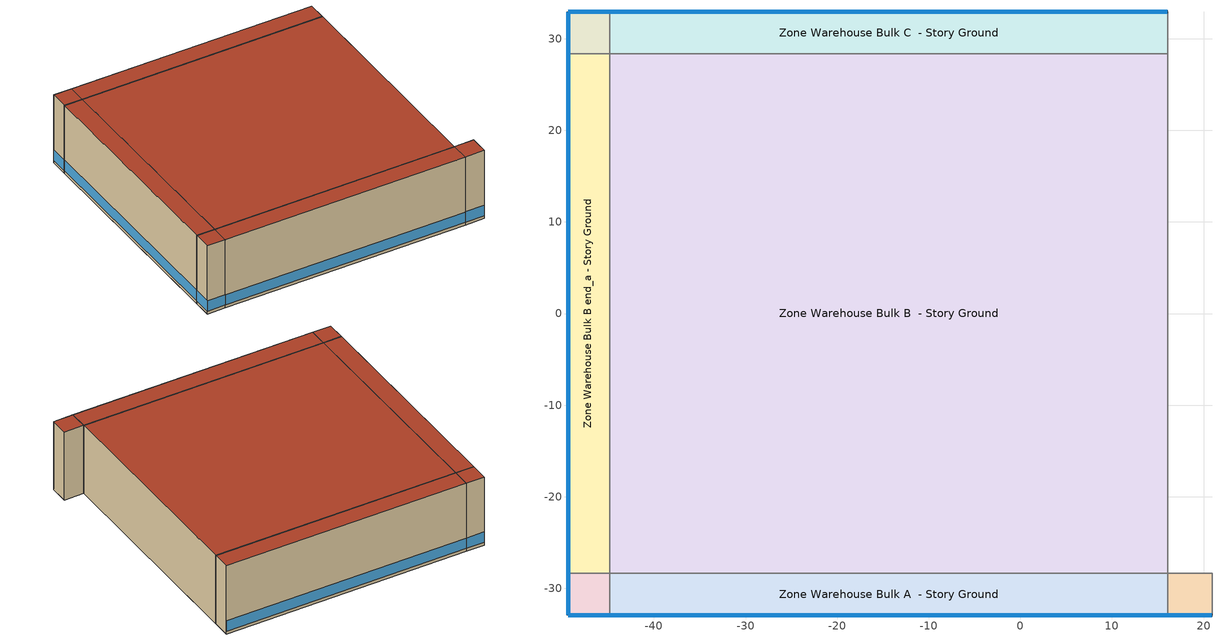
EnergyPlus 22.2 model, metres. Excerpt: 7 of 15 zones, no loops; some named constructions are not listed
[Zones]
Zone Warehouse Bulk A  - Story Ground
 floor ground (Foundation F 093 Perim 6089 Area 27839): -44.81,-32.92 -44.81,-28.35 16.08,-28.35 16.08,-32.92 z0
 wall outside (Typical Insulated Exterior Mass Wall R-20.83): -44.81,-32.92 16.08,-32.92 z0:18.29
 wall to Zone Warehouse Bulk A end_a - Story Ground (Typical Interior Wall): -44.81,-28.35 -44.81,-32.92 z0:18.29
 wall to Zone Warehouse Bulk B  - Story Ground (Typical Interior Wall): 16.08,-28.35 -44.81,-28.35 z0:18.29
 wall to Zone Warehouse Office A  - Story Ground (Typical Interior Wall): 16.08,-32.92 16.08,-28.35 z0:18.29
 window (U 0.38 SHGC 0.45 Simple Glazing Window U-0.38 SHGC 0.45): -44.79,-32.92 16.05,-32.92 z0.76:3.51
 roof outside (Typical Insulated Metal Building Roof R-27.03): 16.08,-32.92 16.08,-28.35 -44.81,-28.35 -44.81,-32.92 z18.29
Zone Warehouse Bulk A end_a - Story Ground
 floor ground (Foundation F 093 Perim 914 Area 209): -49.38,-32.92 -49.38,-28.35 -44.81,-28.35 -44.81,-32.92 z0
 wall outside (Typical Insulated Exterior Mass Wall R-20.83): -49.38,-28.35 -49.38,-32.92 -44.81,-32.92 z0:18.29
 wall to Zone Warehouse Bulk B end_a - Story Ground (Typical Interior Wall): -44.81,-28.35 -49.38,-28.35 z0:18.29
 window (U 0.38 SHGC 0.45 Simple Glazing Window U-0.38 SHGC 0.45): -49.38,-28.38 -49.38,-32.9 / -49.36,-32.92 -44.84,-32.92 z0.76:3.54
 roof outside (Typical Insulated Metal Building Roof R-27.03): -44.81,-32.92 -44.81,-28.35 -49.38,-28.35 -49.38,-32.92 z18.29
Zone Warehouse Bulk B  - Story Ground
 floor ground (Foundation F 093 Perim 0 Area 345251): -44.81,-28.35 -44.81,28.35 16.08,28.35 16.08,-28.35 z0
 wall to Zone Warehouse Bulk B end_a - Story Ground (Typical Interior Wall): -44.81,28.35 -44.81,-28.35 z0:18.29
 wall to Zone Warehouse Bulk C  - Story Ground (Typical Interior Wall): 16.08,28.35 -44.81,28.35 z0:18.29
 wall to Zone Warehouse Office B  - Story Ground (Typical Interior Wall): 16.08,-28.35 16.08,28.35 z0:18.29
 roof outside (Typical Insulated Metal Building Roof R-27.03): 16.08,-28.35 16.08,28.35 -44.81,28.35 -44.81,-28.35 z18.29
Zone Warehouse Bulk B end_a - Story Ground
 floor ground (Foundation F 093 Perim 567 Area 25923): -49.38,-28.35 -49.38,28.35 -44.81,28.35 -44.81,-28.35 z0
 wall outside (Typical Insulated Exterior Mass Wall R-20.83): -49.38,28.35 -49.38,-28.35 z0:18.29
 wall to Zone Warehouse Bulk C end_a - Story Ground (Typical Interior Wall): -44.81,28.35 -49.38,28.35 z0:18.29
 window (U 0.38 SHGC 0.45 Simple Glazing Window U-0.38 SHGC 0.45): -49.38,28.32 -49.38,-28.32 z0.76:3.51
 roof outside (Typical Insulated Metal Building Roof R-27.03): -44.81,-28.35 -44.81,28.35 -49.38,28.35 -49.38,-28.35 z18.29
Zone Warehouse Bulk C  - Story Ground
 floor ground (Foundation F 093 Perim 6089 Area 27839): -44.81,28.35 -44.81,32.92 16.08,32.92 16.08,28.35 z0
 wall outside (Typical Insulated Exterior Mass Wall R-20.83): 16.08,32.92 -44.81,32.92 z0:18.29
 wall to Zone Warehouse Bulk C end_a - Story Ground (Typical Interior Wall): -44.81,32.92 -44.81,28.35 z0:18.29
 wall to Zone Warehouse Office C  - Story Ground (Typical Interior Wall): 16.08,28.35 16.08,32.92 z0:18.29
 window (U 0.38 SHGC 0.45 Simple Glazing Window U-0.38 SHGC 0.45): 16.05,32.92 -44.79,32.92 z0.76:3.51
 roof outside (Typical Insulated Metal Building Roof R-27.03): 16.08,28.35 16.08,32.92 -44.81,32.92 -44.81,28.35 z18.29
Zone Warehouse Bulk C end_a - Story Ground
 floor ground (Foundation F 093 Perim 914 Area 209): -49.38,28.35 -49.38,32.92 -44.81,32.92 -44.81,28.35 z0
 wall outside (Typical Insulated Exterior Mass Wall R-20.83): -44.81,32.92 -49.38,32.92 -49.38,28.35 z0:18.29
 window (U 0.38 SHGC 0.45 Simple Glazing Window U-0.38 SHGC 0.45): -49.38,32.9 -49.38,28.38 / -44.84,32.92 -49.36,32.92 z0.76:3.54
 roof outside (Typical Insulated Metal Building Roof R-27.03): -44.81,28.35 -44.81,32.92 -49.38,32.92 -49.38,28.35 z18.29
Zone Warehouse Office A  - Story Ground
 floor ground (Foundation F 093 Perim 484 Area 2213): 16.08,-32.92 16.08,-28.35 20.92,-28.35 20.92,-32.92 z0
 wall outside (Typical Insulated Exterior Mass Wall R-20.83): 16.08,-32.92 20.92,-32.92 z0:18.29
 wall to Zone Warehouse Office B  - Story Ground (Typical Interior Wall): 20.92,-28.35 16.08,-28.35 z0:18.29
 wall to Zone Warehouse Fine A  - Story Ground (Typical Interior Wall): 20.92,-32.92 20.92,-28.35 z0:18.29
 window (U 0.38 SHGC 0.45 Simple Glazing Window U-0.38 SHGC 0.45): 16.1,-32.92 20.89,-32.92 z0.76:3.53
 roof outside (Typical Insulated Metal Building Roof R-27.03): 20.92,-32.92 20.92,-28.35 16.08,-28.35 16.08,-32.92 z18.29
[Schedule:Day:Interval]
Schedule Day 147: No, 01:00, 0.0312507, 02:00, 0.0625006, 03:00, 0.0937505, 04:00, 0.125, 05:00, 0.15625, 06:00, 0.1875, 07:00, 0.21875, 08:00, 0.25, 09:00, 0.4375, 10:00, 0.625, 11:00, 0.8125, 12:00, 1, 13:00, 0.25, 14:00, 0.4375, 15:00, 0.625, 16:00, 0.8125, 17:00, 1, 18:00, 0.892857, 19:00, 0.785714, 20:00, 0.678571, 21:00, 0.571429, 22:00, 0.464286, 23:00, 0.357143, 24:00, 0.25
Warehouse BLDG_LIGHT_OFFICE_SCH_2013 Default: Average, 24:00, 0.18
Warehouse BLDG_LIGHT_OFFICE_SCH_2013 Sat|Wkdy Day; autogen Schedule Rule 25 1_day_sch: Average, 05:30, 0.18, 05:40, 0.181315, 05:50, 0.18263, 06:00, 0.183944, 06:10, 0.185259, 06:20, 0.186574, 06:30, 0.187889, 06:40, 0.213757, 06:50, 0.239626, 07:00, 0.265495, 07:10, 0.291363, 07:20, 0.317232, 07:30, 0.343101, 07:40, 0.390754, 07:50, 0.438407, 08:00, 0.48606, 08:09, 0.533713, 08:19, 0.581365, 08:29, 0.629018, 08:30, 0.629018, 11:30, 0.629018, 11:39, 0.616765, 11:49, 0.604511, 11:59, 0.592258, 12:09, 0.580004, 12:19, 0.56775, 12:29, 0.555497, 12:30, 0.555497, 12:39, 0.56775, 12:49, 0.580004, 12:59, 0.592258, 13:09, 0.604511, 13:19, 0.616765, 13:29, 0.629018, 13:30, 0.629018, 16:30, 0.629018, 16:40, 0.607234, 16:50, 0.58545, 17:00, 0.563666, 17:10, 0.541882, 17:20, 0.520097, 17:30, 0.498313, 17:40, 0.445261, 17:50, 0.392209, 18:00, 0.339157, 18:10, 0.286104, 18:20, 0.233052, 18:30, 0.18, 24:00, 0.18
Schedule Day 260: No, 01:00, 0.0327279, 02:00, 0.065455, 03:00, 0.0981822, 04:00, 0.130909, 05:00, 0.163636, 06:00, 0, 07:00, 0, 08:00, 0, 09:00, 0, 10:00, 0, 11:00, 0, 12:00, 0, 13:00, 0, 14:00, 0, 15:00, 0, 16:00, 0, 17:00, 0, 18:00, 0, 19:00, 0, 20:00, 0, 21:00, 0, 22:00, 0, 23:00, 0, 24:00, 0
Schedule Day 261; Schedule Day 262; Schedule Day 263; Schedule Day 264; Schedule Day 265; Schedule Day 266; Schedule Day 204; Schedule Day 205; Schedule Day 206; Schedule Day 207; Schedule Day 208; Schedule Day 209; Schedule Day 210; Schedule Day 211; Schedule Day 269; Schedule Day 270; Schedule Day 271; Schedule Day 272; Schedule Day 273; Schedule Day 274: No, 01:00, 0, 02:00, 0, 03:00, 0, 04:00, 0, 05:00, 0, 06:00, 0, 07:00, 0, 08:00, 0, 09:00, 0, 10:00, 0, 11:00, 0, 12:00, 0, 13:00, 0, 14:00, 0, 15:00, 0, 16:00, 0, 17:00, 0, 18:00, 0, 19:00, 0, 20:00, 0, 21:00, 0, 22:00, 0, 23:00, 0, 24:00, 0
Schedule Day 267: No, 01:00, 0.0327279, 02:00, 0.065455, 03:00, 0.0981822, 04:00, 0.130909, 05:00, 0.163636, 06:00, 0.183944, 07:00, 0.265495, 08:00, 0.48606, 09:00, 0.629018, 10:00, 0.629018, 11:00, 0.629018, 12:00, 0.591032, 13:00, 0.593483, 14:00, 0.629018, 15:00, 0.629018, 16:00, 0.629018, 17:00, 0.563666, 18:00, 0.339157, 19:00, 0.18, 20:00, 0.18, 21:00, 0.18, 22:00, 0.18, 23:00, 0.18, 24:00, 0.18
Warehouse BLDG_LIGHT_OFFICE_SCH_2013 Summer Design Day; Clothing Schedule Default Winter Clothes; Warehouse Office_Plug_SCH_2013 Summer Design Day: No, 24:00, 1
Warehouse BLDG_LIGHT_OFFICE_SCH_2013 Winter Design Day; Work Efficiency Schedule Default; Warehouse Office_Plug_SCH_2013 Winter Design Day: No, 24:00, 0
Warehouse BLDG_OCC_SCH Default: Average, 24:00, 0
Warehouse BLDG_OCC_SCH WntrDsn|SmrDsn|Sat|Wkdy Day; autogen Schedule Rule 17 1_day_sch: Average, 05:30, 0, 05:40, 0.0183333, 05:50, 0.0366667, 06:00, 0.055, 06:10, 0.0733333, 06:20, 0.0916667, 06:30, 0.11, 06:40, 0.126667, 06:50, 0.143333, 07:00, 0.16, 07:10, 0.176667, 07:20, 0.193333, 07:30, 0.21, 07:40, 0.341667, 07:50, 0.473333, 08:00, 0.605, 08:09, 0.736667, 08:19, 0.868333, 08:29, 1, 08:30, 1, 11:30, 1, 11:39, 0.921667, 11:49, 0.843333, 11:59, 0.765, 12:09, 0.686667, 12:19, 0.608333, 12:29, 0.53, 12:30, 0.53, 12:39, 0.608333, 12:49, 0.686667, 12:59, 0.765, 13:09, 0.843333, 13:19, 0.921667, 13:29, 1, 13:30, 1, 16:30, 1, 16:40, 0.886667, 16:50, 0.773333, 17:00, 0.66, 17:10, 0.546667, 17:20, 0.433333, 17:30, 0.32, 17:40, 0.266667, 17:50, 0.213333, 18:00, 0.16, 18:10, 0.106667, 18:20, 0.0533333, 18:30, 0, 24:00, 0
Warehouse BLDG_OCC_SCH Summer Design Day; Warehouse BLDG_OCC_SCH Winter Design Day: No, 06:00, 0, 07:00, 0.11, 08:00, 0.21, 12:00, 1, 13:00, 0.53, 17:00, 1, 18:00, 0.32, 24:00, 0
Warehouse Office Activity Schedule Default; autogen Warehouse Office Activity Schedule 0_day_sch; autogen Warehouse Office Activity Schedule 1_day_sch: Average, 24:00, 131.85
Warehouse Office Activity Schedule Summer Design Day; Warehouse Office Activity Schedule Winter Design Day: No, 24:00, 131.85
Air Velocity Schedule Default: No, 24:00, 0.2
Warehouse Office_Plug_SCH_2013 Default: Average, 24:00, 0.25545
Warehouse Office_Plug_SCH_2013 Sat|Wkdy Day; autogen Schedule Rule 26 1_day_sch: Average, 05:30, 0.245687, 05:40, 0.252714, 05:50, 0.259742, 06:00, 0.266769, 06:10, 0.273797, 06:20, 0.280824, 06:30, 0.287852, 06:40, 0.319835, 06:50, 0.351819, 07:00, 0.383802, 07:10, 0.415786, 07:20, 0.447769, 07:30, 0.479753, 07:40, 0.559711, 07:50, 0.63967, 08:00, 0.719629, 08:09, 0.799588, 08:19, 0.879546, 08:29, 0.959505, 08:30, 0.959505, 11:30, 0.959505, 11:39, 0.94991, 11:49, 0.940315, 11:59, 0.93072, 12:09, 0.921125, 12:19, 0.91153, 12:29, 0.901935, 12:30, 0.901935, 12:39, 0.91153, 12:49, 0.921125, 12:59, 0.93072, 13:09, 0.940315, 13:19, 0.94991, 13:29, 0.959505, 13:30, 0.959505, 16:30, 0.959505, 16:40, 0.879546, 16:50, 0.799588, 17:00, 0.719629, 17:10, 0.63967, 17:20, 0.559711, 17:30, 0.479753, 17:40, 0.440742, 17:50, 0.401731, 18:00, 0.36272, 18:10, 0.323709, 18:20, 0.284698, 18:30, 0.245687, 24:00, 0.245687
Schedule Day 268: No, 01:00, 0.0446712, 02:00, 0.0893412, 03:00, 0.134011, 04:00, 0.178681, 05:00, 0.223351, 06:00, 0, 07:00, 0, 08:00, 0, 09:00, 0, 10:00, 0, 11:00, 0, 12:00, 0, 13:00, 0, 14:00, 0, 15:00, 0, 16:00, 0, 17:00, 0, 18:00, 0, 19:00, 0, 20:00, 0, 21:00, 0, 22:00, 0, 23:00, 0, 24:00, 0
Schedule Day 275: No, 01:00, 0.0446712, 02:00, 0.0893412, 03:00, 0.134011, 04:00, 0.178681, 05:00, 0.223351, 06:00, 0.266769, 07:00, 0.383802, 08:00, 0.719629, 09:00, 0.959505, 10:00, 0.959505, 11:00, 0.959505, 12:00, 0.929761, 13:00, 0.93168, 14:00, 0.959505, 15:00, 0.959505, 16:00, 0.959505, 17:00, 0.719629, 18:00, 0.36272, 19:00, 0.245687, 20:00, 0.245687, 21:00, 0.245687, 22:00, 0.245687, 23:00, 0.245687, 24:00, 0.245687
